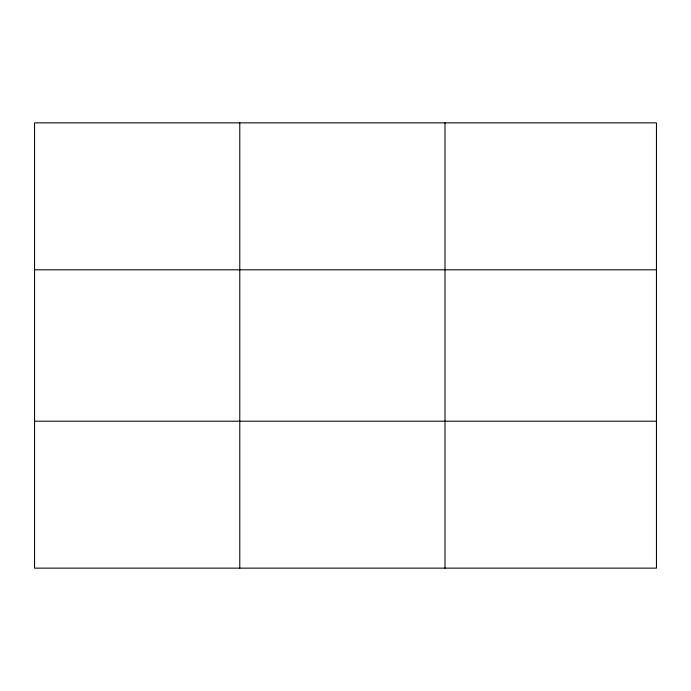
<?xml version="1.0" encoding="UTF-8"?>
<svg xmlns="http://www.w3.org/2000/svg" width="691" height="691" viewBox="0 0 691 691"><rect width="100%" height="100%" fill="white"/><g stroke="black" fill="none" stroke-linecap="round" stroke-linejoin="round"><path stroke-width="1.04" d="M239.777 122.86L239.777 568.14M445.004 122.86L445.004 568.14M34.55 269.801L656.45 269.801M34.55 421.199L656.45 421.199M656.45 558.345L656.45 568.14L34.55 568.14L34.55 122.86L656.45 122.86L656.45 558.345"/></g></svg>
